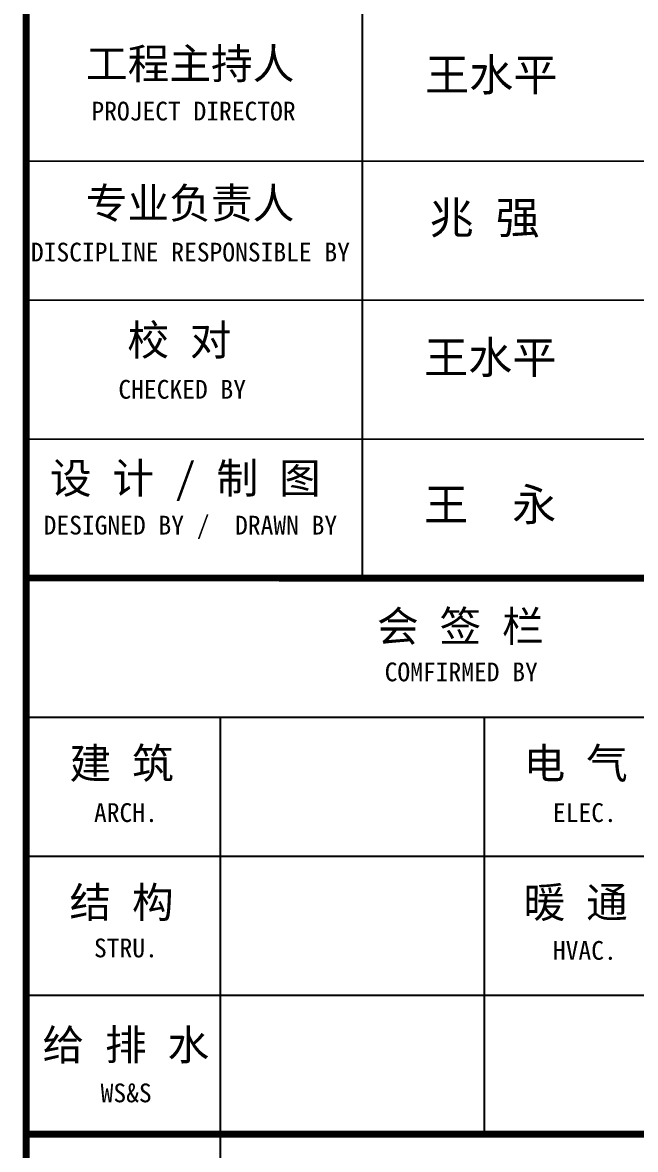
# Model space of a CAD drawing. Extents: x 4995099 to 5303443, y 4627657 to 4889583.
# Drawn here: x 5290181 to 5297679, y 4732394 to 4746176 of the extents above; entities that cross this region are included whole.
import ezdxf

# ---------------------------------------------------------------- set-up
doc = ezdxf.new("R2010")
doc.units = 0
doc.header["$LTSCALE"] = 1000
doc.header["$MEASUREMENT"] = 0
doc.layers.add('PUB_TEXT', color=7, linetype='CONTINUOUS')
doc.layers.add('PUB_TITLE', color=4, linetype='CONTINUOUS')
doc.styles.add('TQ', font='')
doc.styles.get('TQ').set_extended_font_data('SimSun')

msp = doc.modelspace()

# ---------------------------------------------------------------- linework, layer by layer
at = {"layer": 'PUB_TITLE'}
for p, q in [((5294338.3, 4739382.4), (5294339, 4751282.4)), ((5290224.6, 4744482.7), (5301444.5, 4744482)), ((5290224.5, 4742782.7), (5301444.4, 4742782)), ((5290224.4, 4741082.7), (5301444.3, 4741082)), ((5290224.3, 4739382.7), (5301444.2, 4739382)), ((5290224.2, 4737682.7), (5301444.1, 4737682)), ((5292603.1, 4732582.6), (5292603.4, 4737682.6)), ((5295833.1, 4732582.4), (5295833.4, 4737682.4)), ((5290224.1, 4735982.7), (5301444, 4735982)), ((5290224, 4734282.7), (5301443.9, 4734282)), ((5292603.8, 4725738.4), (5292604.2, 4732582.6))]:
    msp.add_line(p, q, dxfattribs=at)
at = {"layer": 'PUB_TITLE', "lineweight": 40}
msp.add_line((5290223.8, 4732582.7), (5301443.8, 4732582), dxfattribs=at)
at = {"layer": 'PUB_TITLE', "lineweight": 40, "const_width": 85, "elevation": 0}
for points in [[(5290228, 4799838.5), (5290223.1, 4719838.9)], [(5290228, 4799838.5), (5290223.1, 4719838.9)], [(5290224.3, 4739382.7), (5301444.2, 4739382)]]:
    msp.add_lwpolyline(points, dxfattribs=at)
at = {"layer": 'PUB_TITLE', "const_width": 85, "elevation": 0}
msp.add_lwpolyline([(5290223.8, 4732582.7), (5301443.8, 4732582)], dxfattribs=at)

# ---------------------------------------------------------------- texts
at = {"layer": 'PUB_TEXT', "style": 'TQ'}
for s, p in [('王水平', (5295104, 4745339, 55.6)), ('兆 强', (5295159.4, 4743592.4, 55.6)), ('王水平', (5295091.8, 4741882.9, 55.6)), ('王  永', (5295091.8, 4740082.9, 55.6))]:
    msp.add_text(s, height=396, dxfattribs=at).set_placement(p)
at = {"layer": 'PUB_TEXT', "attachment_point": 1, "rotation": 359.99644, "style": 'TQ'}
for s, insert, char_height, width in [('工程主持人', (5290956.4, 4745859.8, 0), 374, 3479.105), ('PROJECT DIRECTOR', (5291023.3, 4745207.4, 0), 229.499, 4799.073), ('专业负责人', (5290954.6, 4744153.1, 0), 374, 3323.051), ('DISCIPLINE RESPONSIBLE BY', (5290283.1, 4743483.1, 0), 229.499, 4799.073), ('校 对', (5291462.7, 4742479.9, 0), 374, 4012.262), ('CHECKED BY', (5291353.5, 4741804.8, 0), 229.5, 4799.073), ('设 计 / 制 图', (5290516.3, 4740791.2, 0), 374, 5153.898), ('DESIGNED BY /  DRAWN BY', (5290438.9, 4740143.9, 0), 229.499, 4799.073), ('会 签 栏', (5294517.2, 4738979.6, 0), 374, 4447.175), ('COMFIRMED BY', (5294610.7, 4738349.1, 0), 229.499, 4799.073), ('建 筑', (5290755.3, 4737303.8, 0), 374, 4011.977), ('电 气', (5296310.3, 4737303.5, 0), 374, 4011.977), ('   ARCH.', (5290586.5, 4736628.7, 0), 229.5, 4799.073), ('   ELEC.', (5296201, 4736628.4, 0), 229.5, 4799.073), ('结 构', (5290755.2, 4735603.8, 0), 374, 4011.977), ('暖 通', (5296310.2, 4735603.5, 0), 374, 4011.977), ('   STRU.', (5290586.4, 4734973.4, 0), 229.5, 4799.073), ('   HVAC.', (5296200.9, 4734943.3, 0), 229.5, 4799.073), ('给 排 水', (5290425.1, 4733860.9, 0), 374, 4447.175), ('   WS&S', (5290667.5, 4733200.6, 0), 229.5, 4882.372)]:
    msp.add_mtext(s, dxfattribs=dict(at, insert=insert, char_height=char_height, width=width))

doc.saveas('drawing.dxf')
